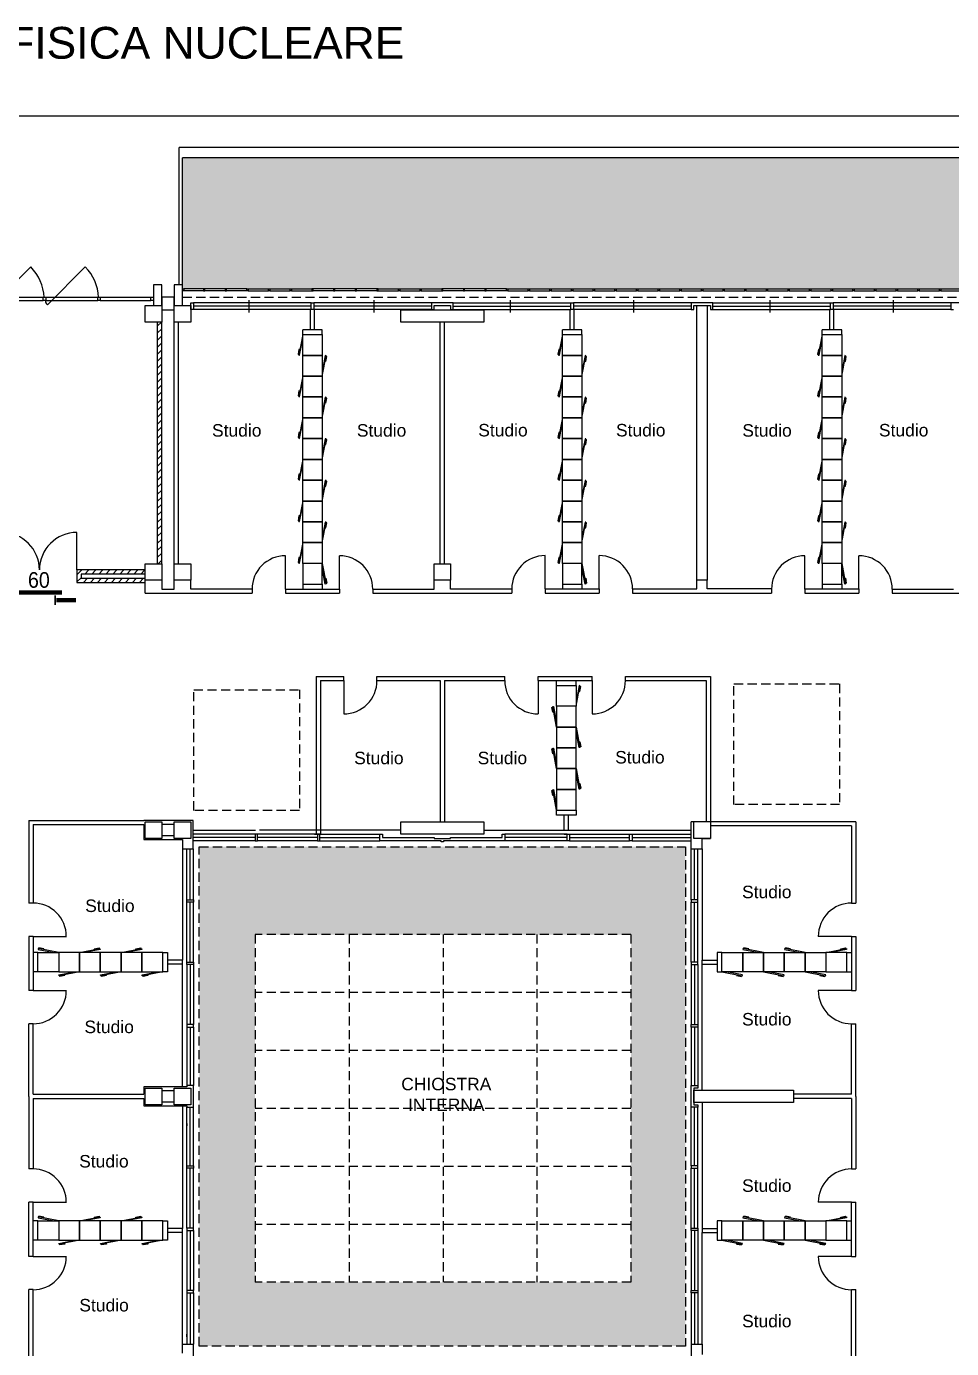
# Model space of a CAD drawing. Header units: millimetres. Extents: x 1461 to 2567, y 872 to 1347.
# Drawn here: x 1870.3 to 2048.1, y 1088.6 to 1342.8 of the extents above; entities that cross this region are included whole.
import ezdxf
from ezdxf.enums import TextEntityAlignment as Align

# ---------------------------------------------------------------- set-up
doc = ezdxf.new("R2010")
doc.units = ezdxf.units.MM
for name, pattern in [('CONTINUA', [0]), ('HIDDEN', [0.375, 0.25, -0.125]), ('TRATTO-PUNTO', [1, 0.5, -0.25, 0, -0.25])]:
    doc.linetypes.add(name, pattern=pattern)
for name, color, linetype in [('arredi', 143, 'Continuous'), ('DIVISIONE', 5, 'Continuous'), ('PROIEZIONI', 4, 'CONTINUA'), ('RETINI', 8, 'Continuous'), ('SEZIONI', 7, 'Continuous'), ('TESTO', 7, 'Continuous')]:
    doc.layers.add(name, color=color, linetype=linetype)
doc.styles.add('Arial', font='Arial.ttf')
doc.styles.get("Standard").update_dxf_attribs({"font": 'Arial.ttf'})

# ---------------------------------------------------------------- blocks, each defined once
blk = doc.blocks.new('MODULOPARETEATTREZZATA')
at = {"linetype": 'Continuous'}
for p, q in [((47, 0), (0, 0)), ((0, 0), (0, -50)), ((47, 0), (56.2, -49.1)), ((47, -50), (47, 0)), ((54.3, -49.5), (47, -10.8)), ((0, -50), (47, -50)), ((56.2, -49.1), (54.3, -49.5)), ((54.9, -35.7), (55.9, -35.5)), ((57.1, -47.5), (54.9, -35.7)), ((55.9, -35.5), (58.1, -47.3)), ((58.1, -47.3), (57.1, -47.5))]:
    blk.add_line(p, q, dxfattribs=at)

msp = doc.modelspace()

# ---------------------------------------------------------------- hatches: boundary and pattern name
at = {"layer": 'RETINI'}
h = msp.add_hatch(dxfattribs=at)
h.set_pattern_fill('AR-SAND', color=256, scale=0.1)
h.set_pattern_definition([(37.5, (-292100.4007, 422237.9906), (-0.16000313, 4.894132373), [0, -3.8608, 0, -4.318, 0, -4.1275]), (7.5, (-292100.4007, 422237.9906), (4.49523283, 7.168251006), [0, -2.0828, 0, -3.4798, 0, -1.3335]), (327.5, (-292103.525, 422237.9906), (7.909923702, 0.014371847), [0, -1.27, 0, -4.572, 0, -5.969]), (317.5, (-292103.525, 422237.9906), (7.635564525, 2.22929323), [0, -0.635, 0, -2.9972, 0, -3.429])])
h.paths.add_polyline_path([(2199.85, 1317.51), (1900.33, 1317.51), (1900.33, 1293.12), (1900.33, 1292.32), (1904.37, 1292.32), (1908.53, 1292.32), (1912.69, 1292.32), (1912.93, 1292.32), (1916.85, 1292.32), (1917.09, 1292.32), (1921.01, 1292.32), (1925.17, 1292.32), (1929.33, 1292.32), (1933.49, 1292.32), (1937.65, 1292.32), (1937.89, 1292.32), (1941.81, 1292.32), (1945.97, 1292.32), (1950.13, 1292.32), (1954.29, 1292.32), (1958.45, 1292.32), (1962.61, 1292.32), (1966.77, 1292.32), (1967.01, 1292.32), (1970.93, 1292.32), (1975.09, 1292.32), (1979.25, 1292.32), (1983.41, 1292.32), (1987.57, 1292.32), (1991.73, 1292.32), (1991.97, 1292.32), (1995.89, 1292.32), (2000.05, 1292.32), (2004.21, 1292.32), (2008.37, 1292.32), (2012.53, 1292.32), (2012.77, 1292.32), (2016.69, 1292.32), (2016.93, 1292.32), (2020.85, 1292.32), (2021.09, 1292.32), (2025.01, 1292.32), (2029.17, 1292.32), (2033.33, 1292.32), (2033.57, 1292.32), (2037.49, 1292.32), (2041.65, 1292.32), (2045.81, 1292.32), (2046.05, 1292.32), (2049.97, 1292.32), (2054.13, 1292.32), (2058.29, 1292.32), (2062.45, 1292.32), (2066.61, 1292.32), (2070.77, 1292.32), (2071.01, 1292.32), (2074.93, 1292.32), (2079.09, 1292.32), (2083.25, 1292.32), (2083.49, 1292.32), (2087.41, 1292.32), (2091.57, 1292.32), (2095.73, 1292.32), (2095.97, 1292.32), (2099.89, 1292.32), (2100.13, 1292.32), (2104.05, 1292.32), (2108.21, 1292.32), (2108.45, 1292.32), (2112.37, 1292.32), (2116.53, 1292.32), (2120.69, 1292.32), (2124.85, 1292.32), (2125.09, 1292.32), (2129.01, 1292.32), (2133.17, 1292.32), (2133.41, 1292.32), (2137.33, 1292.32), (2141.49, 1292.32), (2145.65, 1292.32), (2145.89, 1292.32), (2149.81, 1292.32), (2150.05, 1292.32), (2153.97, 1292.32), (2158.13, 1292.32), (2158.37, 1292.32), (2162.29, 1292.32), (2166.45, 1292.32), (2170.61, 1292.32), (2174.77, 1292.32), (2178.93, 1292.32), (2179.17, 1292.32), (2183.09, 1292.32), (2183.33, 1292.32), (2187.25, 1292.32), (2191.41, 1292.32), (2195.57, 1292.32), (2195.81, 1292.32), (2199.85, 1292.32)])
at = {"layer": 'RETINI', "true_color": 0x9e004f}
h = msp.add_hatch(dxfattribs=at)
h.set_pattern_fill('ANSI31', color=234, scale=0.3)
h.set_pattern_definition([(45, (-292100.4007, 422237.9906), (-0.673519209, 0.673519209), [])])
h.paths.add_polyline_path([(1843.21, 1288.32), (1800.49, 1288.32), (1794.49, 1288.32), (1794.49, 1237.51), (1795.29, 1237.51), (1828.15, 1237.51), (1828.15, 1238.71), (1843.21, 1238.71), (1843.21, 1239.51), (1828.15, 1239.51), (1796.49, 1239.51), (1796.49, 1286.32), (1843.21, 1286.32)])
h.paths.add_polyline_path([(1865.61, 1238.31), (1846.41, 1238.31), (1846.41, 1237.91), (1846.41, 1237.51), (1864.81, 1237.51), (1864.81, 1236.71), (1846.41, 1236.71), (1846.41, 1236.31), (1846.41, 1235.91), (1865.61, 1235.91)])
h.paths.add_polyline_path([(1893.13, 1238.31), (1880.01, 1238.31), (1880.01, 1235.91), (1893.13, 1235.91), (1893.13, 1236.31), (1893.13, 1236.71), (1880.81, 1236.71), (1880.81, 1237.51), (1893.13, 1237.51)])
h.paths.add_polyline_path([(1896.33, 1285.92), (1895.53, 1285.92), (1895.53, 1239.51), (1896.33, 1239.51)])
at = {"layer": 'RETINI'}
h = msp.add_hatch(dxfattribs=at)
h.set_pattern_fill('AR-SAND', color=256, scale=0.2)
h.set_pattern_definition([(37.5, (-292100.401, 422237.991), (-0.32000626, 9.78826475), [0, -7.7216, 0, -8.636, 0, -8.255]), (7.5, (-292100.401, 422237.99), (8.99046566, 14.336502), [0, -4.1656, 0, -6.9596, 0, -2.667]), (327.5, (-292106.649, 422237.991), (15.8198474, 0.0287437), [0, -2.54, 0, -9.144, 0, -11.938]), (317.5, (-292106.649, 422237.99), (15.27112905, 4.45858647), [0, -1.27, 0, -5.9944, 0, -6.858])])
h.paths.add_polyline_path([(1996.97, 1185.11), (1903.53, 1185.11), (1903.53, 1089.12), (1996.97, 1089.12)])
h.paths.add_polyline_path([(1986.5, 1168.22), (1986.5, 1101.37), (1914.26, 1101.37), (1914.26, 1168.22)], flags=16)
h.paths.add_polyline_path([(1968.44, 1157.08), (1968.44, 1101.37), (1932.32, 1101.37), (1932.32, 1157.08)], flags=0)
h.paths.add_polyline_path([(2196.65, 1185.11), (2103.21, 1185.11), (2103.21, 1089.12), (2196.65, 1089.12)])
h.paths.add_polyline_path([(2186.18, 1168.22), (2186.18, 1101.37), (2113.94, 1101.37), (2113.94, 1168.22)], flags=16)
h.paths.add_polyline_path([(2168.12, 1112.51), (2132, 1112.51), (2132, 1157.08), (2168.12, 1157.08)], flags=0)
h.paths.add_polyline_path([(2451.85, 1185.11), (2358.41, 1185.11), (2358.41, 1089.12), (2451.85, 1089.12)])
h.paths.add_polyline_path([(2405.26, 1168.22), (2405.26, 1101.37), (2369.14, 1101.37), (2369.14, 1168.22)], flags=16)
h.paths.add_polyline_path([(1941.66, 1132.93), (1960.19, 1132.93), (1960.19, 1141.87), (1941.66, 1141.87)], flags=8)
h.paths.add_polyline_path([(2142.21, 1132.93), (2160.73, 1132.93), (2160.73, 1141.87), (2142.21, 1141.87)], flags=8)
h.paths.add_polyline_path([(2400.25, 1132.93), (2418.78, 1132.93), (2418.78, 1141.87), (2400.25, 1141.87)], flags=24)

# ---------------------------------------------------------------- linework, layer by layer
at = {"layer": 'arredi'}
for p, q in [((1927.17, 1284.47), (1923.41, 1284.47)), ((1923.41, 1283.55), (1923.41, 1284.47)), ((1927.17, 1283.55), (1927.17, 1284.47)), ((1977.09, 1284.47), (1973.33, 1284.47)), ((1973.33, 1283.55), (1973.33, 1284.47)), ((1977.09, 1283.55), (1977.09, 1284.47)), ((2027.01, 1284.47), (2023.25, 1284.47)), ((2023.25, 1283.55), (2023.25, 1284.47)), ((2027.01, 1283.55), (2027.01, 1284.47)), ((1923.41, 1235.55), (1923.41, 1234.63)), ((1927.17, 1235.55), (1927.17, 1234.63)), ((1973.33, 1235.55), (1973.33, 1234.63)), ((1977.09, 1235.55), (1977.09, 1234.63)), ((2023.25, 1235.55), (2023.25, 1234.63)), ((2027.01, 1235.55), (2027.01, 1234.63)), ((1972.21, 1216.11), (1972.21, 1217.06)), ((1975.97, 1216.11), (1975.97, 1217.06)), ((1872.51, 1164.79), (1871.59, 1164.79)), ((2027.98, 1164.79), (2028.9, 1164.79)), ((1872.51, 1161.03), (1871.59, 1161.03)), ((2027.98, 1161.03), (2028.9, 1161.03)), ((1872.51, 1113.2), (1871.59, 1113.2)), ((2027.98, 1113.2), (2028.9, 1113.2)), ((1872.51, 1109.44), (1871.59, 1109.44)), ((2027.98, 1109.44), (2028.9, 1109.44))]:
    msp.add_line(p, q, dxfattribs=at)
at = {"layer": 'arredi', "ltscale": 0.5}
for p, q in [((1972.21, 1191.19), (1972.21, 1192.11)), ((1975.97, 1192.11), (1975.97, 1191.19)), ((1975.97, 1191.19), (1972.21, 1191.19)), ((1897.43, 1164.79), (1897.43, 1161.03)), ((2003.98, 1164.79), (2003.06, 1164.79)), ((2003.06, 1164.79), (2003.06, 1161.03)), ((1897.43, 1161.03), (1896.51, 1161.03)), ((2003.06, 1161.03), (2003.98, 1161.03)), ((1896.51, 1113.2), (1897.43, 1113.2)), ((1897.43, 1113.2), (1897.43, 1109.44)), ((2003.98, 1113.2), (2003.06, 1113.2)), ((2003.06, 1113.2), (2003.06, 1109.44)), ((1897.43, 1109.44), (1896.51, 1109.44)), ((2003.06, 1109.44), (2003.98, 1109.44))]:
    msp.add_line(p, q, dxfattribs=at)
at = {"layer": 'PROIEZIONI', "linetype": 'Continuous', "ltscale": 0.5}
for p, q in [((2552.32, 1325.51), (1540.49, 1325.51)), ((1863.86, 1289.25), (1871.15, 1296.54)), ((1874.33, 1289.25), (1881.62, 1296.54)), ((1863.55, 1290.71), (1873.54, 1290.71)), ((1863.55, 1290.07), (1873.54, 1290.07)), ((1874.02, 1290.71), (1884.02, 1290.71)), ((1874.02, 1290.07), (1884.02, 1290.07)), ((1884.5, 1290.71), (1894.25, 1290.71)), ((1884.5, 1290.07), (1894.25, 1290.07))]:
    msp.add_line(p, q, dxfattribs=at)
at = {"layer": 'PROIEZIONI', "color": 143, "ltscale": 0.5}
for p, q in [((1899.69, 1293.12), (1899.69, 1319.51)), ((2200.49, 1319.51), (1899.69, 1319.51)), ((2199.85, 1317.51), (1900.33, 1317.51)), ((1900.33, 1293.12), (1900.33, 1317.51))]:
    msp.add_line(p, q, dxfattribs=at)
at = {"layer": 'PROIEZIONI', "ltscale": 0.5}
for p, q in [((2199.85, 1317.51), (1900.33, 1317.51)), ((1904.37, 1292.32), (1900.57, 1292.32)), ((1904.37, 1291.96), (1900.57, 1291.96)), ((1908.53, 1292.32), (1904.61, 1292.32)), ((1908.53, 1291.96), (1904.61, 1291.96)), ((1912.69, 1292.32), (1908.77, 1292.32)), ((1912.69, 1291.96), (1908.77, 1291.96)), ((1912.93, 1292.32), (1916.85, 1292.32)), ((1912.93, 1291.96), (1916.85, 1291.96)), ((1917.09, 1292.32), (1921.01, 1292.32)), ((1917.09, 1291.96), (1921.01, 1291.96)), ((1921.25, 1292.32), (1925.17, 1292.32)), ((1921.25, 1291.96), (1925.17, 1291.96)), ((1929.33, 1292.32), (1925.41, 1292.32)), ((1929.33, 1291.96), (1925.41, 1291.96)), ((1933.49, 1292.32), (1929.57, 1292.32)), ((1933.49, 1291.96), (1929.57, 1291.96)), ((1937.65, 1292.32), (1933.73, 1292.32)), ((1937.65, 1291.96), (1933.73, 1291.96)), ((1937.89, 1292.32), (1941.81, 1292.32)), ((1937.89, 1291.96), (1941.81, 1291.96)), ((1942.05, 1292.32), (1945.97, 1292.32)), ((1942.05, 1291.96), (1945.97, 1291.96)), ((1946.21, 1292.32), (1950.13, 1292.32)), ((1946.21, 1291.96), (1950.13, 1291.96)), ((1954.29, 1292.32), (1950.37, 1292.32)), ((1954.29, 1291.96), (1950.37, 1291.96)), ((1958.45, 1292.32), (1954.53, 1292.32)), ((1958.45, 1291.96), (1954.53, 1291.96)), ((1962.61, 1292.32), (1958.69, 1292.32)), ((1962.61, 1291.96), (1958.69, 1291.96)), ((1962.85, 1292.32), (1966.77, 1292.32)), ((1962.85, 1291.96), (1966.77, 1291.96)), ((1967.01, 1292.32), (1970.93, 1292.32)), ((1967.01, 1291.96), (1970.93, 1291.96)), ((1971.17, 1292.32), (1975.09, 1292.32)), ((1971.17, 1291.96), (1975.09, 1291.96)), ((1975.33, 1292.32), (1979.25, 1292.32)), ((1975.33, 1291.96), (1979.25, 1291.96)), ((1979.49, 1292.32), (1983.41, 1292.32)), ((1979.49, 1291.96), (1983.41, 1291.96)), ((1983.65, 1292.32), (1987.57, 1292.32)), ((1983.65, 1291.96), (1987.57, 1291.96)), ((1987.81, 1292.32), (1991.73, 1292.32)), ((1987.81, 1291.96), (1991.73, 1291.96)), ((1991.97, 1292.32), (1995.89, 1292.32)), ((1991.97, 1291.96), (1995.89, 1291.96)), ((1996.13, 1292.32), (2000.05, 1292.32)), ((1996.13, 1291.96), (2000.05, 1291.96)), ((2000.29, 1292.32), (2004.21, 1292.32)), ((2000.29, 1291.96), (2004.21, 1291.96)), ((2004.45, 1292.32), (2008.37, 1292.32)), ((2004.45, 1291.96), (2008.37, 1291.96)), ((2008.61, 1292.32), (2012.53, 1292.32)), ((2008.61, 1291.96), (2012.53, 1291.96)), ((2012.77, 1292.32), (2016.69, 1292.32)), ((2012.77, 1291.96), (2016.69, 1291.96)), ((2016.93, 1292.32), (2020.85, 1292.32)), ((2016.93, 1291.96), (2020.85, 1291.96)), ((2021.09, 1292.32), (2025.01, 1292.32)), ((2021.09, 1291.96), (2025.01, 1291.96)), ((2025.25, 1292.32), (2029.17, 1292.32)), ((2025.25, 1291.96), (2029.17, 1291.96)), ((2029.41, 1292.32), (2033.33, 1292.32)), ((2029.41, 1291.96), (2033.33, 1291.96)), ((2033.57, 1292.32), (2037.49, 1292.32)), ((2033.57, 1291.96), (2037.49, 1291.96)), ((2037.73, 1292.32), (2041.65, 1292.32)), ((2037.73, 1291.96), (2041.65, 1291.96)), ((2041.89, 1292.32), (2045.81, 1292.32)), ((2041.89, 1291.96), (2045.81, 1291.96)), ((2046.05, 1292.32), (2049.97, 1292.32)), ((2046.05, 1291.96), (2049.97, 1291.96)), ((1925.05, 1289.62), (1902.41, 1289.62)), ((1925.05, 1288.98), (1902.41, 1288.98)), ((1913.13, 1287.78), (1913.13, 1290.18)), ((1948.17, 1289.62), (1925.53, 1289.62)), ((1948.17, 1288.98), (1925.53, 1288.98)), ((1937.15, 1287.78), (1937.15, 1290.18)), ((1952.33, 1289.62), (1974.97, 1289.62)), ((1952.33, 1288.98), (1974.97, 1288.98)), ((1963.35, 1287.78), (1963.35, 1290.18)), ((1998.09, 1289.62), (1975.45, 1289.62)), ((1998.09, 1288.98), (1975.45, 1288.98)), ((1987.07, 1287.78), (1987.07, 1290.18)), ((2002.25, 1289.62), (2024.89, 1289.62)), ((2002.25, 1288.98), (2024.89, 1288.98)), ((2013.27, 1287.78), (2013.27, 1290.18)), ((2048.01, 1289.62), (2025.37, 1289.62)), ((2048.01, 1288.98), (2025.37, 1288.98)), ((2036.99, 1287.78), (2036.99, 1290.18)), ((1925.05, 1288.34), (1902.41, 1288.34)), ((1948.17, 1288.34), (1925.53, 1288.34)), ((1952.33, 1288.34), (1974.97, 1288.34)), ((1998.09, 1288.34), (1975.45, 1288.34)), ((2002.25, 1288.34), (2024.89, 1288.34)), ((2048.01, 1288.34), (2025.37, 1288.34)), ((1902.33, 1188.31), (1914.33, 1188.31)), ((1914.25, 1187.51), (1902.33, 1187.51)), ((1914.25, 1186.87), (1902.33, 1186.87)), ((1926.25, 1187.51), (1914.73, 1187.51)), ((1926.25, 1186.87), (1914.73, 1186.87)), ((1942.25, 1188.31), (1915.13, 1188.31)), ((1926.73, 1187.51), (1938.25, 1187.51)), ((1926.73, 1186.87), (1938.25, 1186.87)), ((1958.25, 1188.31), (1998.09, 1188.31)), ((1974.24, 1187.51), (1962.25, 1187.51)), ((1974.24, 1186.87), (1962.25, 1186.87)), ((1974.72, 1187.51), (1986.24, 1187.51)), ((1974.72, 1186.87), (1986.24, 1186.87)), ((1986.72, 1187.51), (1998.09, 1187.51)), ((1986.72, 1186.87), (1998.09, 1186.87)), ((1900.33, 1184.71), (1900.33, 1163.31)), ((1901.13, 1174.91), (1901.13, 1184.71)), ((1901.77, 1174.91), (1901.77, 1184.71)), ((1914.25, 1186.23), (1902.33, 1186.23)), ((1902.41, 1174.91), (1902.41, 1184.71)), ((1926.25, 1186.23), (1914.73, 1186.23)), ((1926.73, 1186.23), (1938.25, 1186.23)), ((1974.24, 1186.23), (1962.25, 1186.23)), ((1974.72, 1186.23), (1986.24, 1186.23)), ((1986.72, 1186.23), (1998.09, 1186.23)), ((1998.09, 1174.91), (1998.09, 1184.71)), ((1998.73, 1174.91), (1998.73, 1184.71)), ((1999.37, 1174.91), (1999.37, 1184.71)), ((2000.17, 1184.71), (2000.2, 1163.31)), ((1901.13, 1162.91), (1901.13, 1174.43)), ((1901.77, 1162.91), (1901.77, 1174.43)), ((1902.41, 1162.91), (1902.41, 1174.43)), ((1998.09, 1162.91), (1998.09, 1174.43)), ((1998.73, 1162.91), (1998.73, 1174.43)), ((1999.37, 1162.91), (1999.37, 1174.43)), ((1896.51, 1164.79), (1897.43, 1164.79)), ((1900.33, 1138.95), (1900.33, 1163.31)), ((1901.13, 1162.43), (1901.13, 1150.91)), ((1901.77, 1162.43), (1901.77, 1150.91)), ((1902.41, 1162.43), (1902.41, 1150.91)), ((1998.09, 1162.43), (1998.09, 1150.91)), ((1998.73, 1162.43), (1998.73, 1150.91)), ((1999.37, 1162.43), (1999.37, 1150.91)), ((2000.17, 1138.31), (2000.2, 1163.31)), ((1901.13, 1150.43), (1901.13, 1139.19)), ((1901.77, 1150.43), (1901.77, 1139.19)), ((1902.41, 1150.43), (1902.41, 1139.19)), ((1998.09, 1150.43), (1998.09, 1139.19)), ((1998.73, 1150.43), (1998.73, 1139.19)), ((1999.37, 1150.43), (1999.37, 1139.19)), ((1900.33, 1135.27), (1900.3, 1111.72)), ((1901.13, 1123.79), (1901.13, 1135.03)), ((1901.77, 1123.79), (1901.77, 1135.03)), ((1902.41, 1123.79), (1902.41, 1135.03)), ((1998.09, 1123.79), (1998.09, 1135.03)), ((1998.73, 1123.79), (1998.73, 1135.03)), ((1999.37, 1123.79), (1999.37, 1135.03)), ((2000.17, 1135.91), (2000.2, 1110.92)), ((1901.13, 1111.8), (1901.13, 1123.31)), ((1901.77, 1111.8), (1901.77, 1123.31)), ((1902.41, 1111.8), (1902.41, 1123.31)), ((1998.09, 1111.8), (1998.09, 1123.31)), ((1998.73, 1111.8), (1998.73, 1123.31)), ((1999.37, 1111.8), (1999.37, 1123.31)), ((1900.33, 1089.51), (1900.3, 1111.72)), ((1901.13, 1111.32), (1901.13, 1099.8)), ((1901.77, 1111.32), (1901.77, 1099.8)), ((1902.41, 1111.32), (1902.41, 1099.8)), ((1998.09, 1111.32), (1998.09, 1099.8)), ((1998.73, 1111.32), (1998.73, 1099.8)), ((1999.37, 1111.32), (1999.37, 1099.8)), ((2000.17, 1089.51), (2000.2, 1110.92)), ((1901.13, 1099.32), (1901.13, 1089.51)), ((1901.77, 1099.32), (1901.77, 1089.51)), ((1902.41, 1099.32), (1902.41, 1089.51)), ((1998.09, 1099.32), (1998.09, 1089.51)), ((1998.73, 1099.32), (1998.73, 1089.51)), ((1999.37, 1099.32), (1999.37, 1089.51))]:
    msp.add_line(p, q, dxfattribs=at)
at = {"layer": 'PROIEZIONI', "color": 143, "linetype": 'HIDDEN', "ltscale": 7}
for p, q in [((1900.33, 1290.72), (2199.85, 1290.72)), ((1903.53, 1185.11), (1996.97, 1185.11)), ((1903.53, 1089.12), (1903.53, 1185.11)), ((1996.97, 1185.11), (1996.97, 1089.12)), ((1986.5, 1168.22), (1914.26, 1168.22)), ((1914.26, 1168.22), (1914.26, 1101.37)), ((1932.32, 1168.22), (1932.32, 1101.37)), ((1950.38, 1168.22), (1950.38, 1101.37)), ((1968.44, 1168.22), (1968.44, 1101.37)), ((1986.5, 1168.22), (1986.5, 1101.37)), ((1986.5, 1157.08), (1914.26, 1157.08)), ((1986.5, 1145.93), (1914.26, 1145.93)), ((1986.5, 1134.79), (1914.26, 1134.79)), ((1986.5, 1123.65), (1914.26, 1123.65)), ((1986.5, 1112.51), (1914.26, 1112.51)), ((1986.5, 1101.37), (1914.26, 1101.37)), ((1986.5, 1101.37), (1914.26, 1101.37)), ((1996.97, 1089.12), (1903.53, 1089.12))]:
    msp.add_line(p, q, dxfattribs=at)
at = {"layer": 'PROIEZIONI'}
for p, q in [((1880.01, 1238.31), (1880.01, 1245.51)), ((1920.09, 1234.63), (1920.09, 1241.03)), ((1930.49, 1234.63), (1930.49, 1241.03)), ((1970.01, 1234.66), (1970.01, 1241.06)), ((1980.41, 1234.66), (1980.41, 1241.06)), ((2019.93, 1234.63), (2019.93, 1241.03)), ((2030.33, 1234.63), (2030.33, 1241.03)), ((1931.29, 1217.03), (1931.29, 1210.63)), ((1968.65, 1217.03), (1968.65, 1210.63)), ((1979.05, 1217.03), (1979.05, 1210.63)), ((1871.59, 1167.87), (1877.99, 1167.87)), ((2028.9, 1167.87), (2022.5, 1167.87)), ((1871.59, 1157.47), (1877.99, 1157.47)), ((2028.9, 1157.47), (2022.5, 1157.47)), ((1871.59, 1116.76), (1877.99, 1116.76)), ((2028.9, 1116.76), (2022.5, 1116.76)), ((1871.59, 1106.36), (1877.99, 1106.36)), ((2028.9, 1106.36), (2022.5, 1106.36))]:
    msp.add_line(p, q, dxfattribs=at)
at = {"layer": 'PROIEZIONI', "color": 143, "linetype": 'HIDDEN', "ltscale": 7}
for points in [[(1902.47, 1215.28), (1922.78, 1215.28), (1922.78, 1192.09), (1902.47, 1192.09)], [(2006.31, 1216.4), (2026.62, 1216.4), (2026.62, 1193.2), (2006.31, 1193.2)]]:
    msp.add_lwpolyline(points, close=True, dxfattribs=at)
at = {"layer": 'PROIEZIONI', "linetype": 'Continuous', "ltscale": 0.5}
for centre, radius, start, end in [((1864.99, 1290.38), 8.71, 2.1779, 45), ((1875.46, 1290.38), 8.71, 2.1779, 45), ((1875.46, 1290.38), 1.6, 191.1337, 225)]:
    msp.add_arc(centre, radius, start, end, dxfattribs=at)
at = {"layer": 'PROIEZIONI'}
for centre, radius, start, end in [((1865.61, 1238.31), 7.2, 0, 90), ((1880.01, 1238.31), 7.2, 90, 180), ((1920.07, 1234.63), 6.39, 89.8816, 180), ((1930.5, 1234.63), 6.39, 0, 90.1184), ((1969.99, 1234.66), 6.39, 89.8816, 180), ((1980.42, 1234.66), 6.39, 0, 90.1184), ((2019.91, 1234.63), 6.39, 89.8816, 180), ((2030.34, 1234.63), 6.39, 0, 90.1184), ((1931.3, 1217.03), 6.39, 269.8816, 0), ((1968.63, 1217.03), 6.39, 180, 270.1184), ((1979.06, 1217.03), 6.39, 269.8816, 0), ((1871.59, 1167.88), 6.39, 359.8816, 90), ((2028.9, 1167.88), 6.39, 90, 180.1184), ((1871.59, 1157.45), 6.39, 270, 0.1184), ((2028.9, 1157.45), 6.39, 179.8816, 270), ((1871.59, 1116.77), 6.39, 359.8816, 90), ((2028.9, 1116.77), 6.39, 90, 180.1184), ((1871.59, 1106.34), 6.39, 270, 0.1184), ((2028.9, 1106.34), 6.39, 179.8816, 270)]:
    msp.add_arc(centre, radius, start, end, dxfattribs=at)
at = {"layer": 'RETINI', "color": 234, "true_color": 0x9e004f}
for points, const_width in [([(1868.1, 1233.97), (1877.14, 1233.97)], 0.862), ([(1876.03, 1232.51), (1879.84, 1232.51)], 0.862), ([(1875.84, 1231.58), (1875.84, 1233.45)], 0.369)]:
    msp.add_lwpolyline(points, dxfattribs=dict(at, const_width=const_width))
at = {"layer": 'SEZIONI', "ltscale": 0.5}
for p, q in [((1894.73, 1293.12), (1894.73, 1289.12)), ((1896.33, 1293.12), (1894.73, 1293.12)), ((1896.33, 1289.12), (1896.33, 1293.12)), ((1898.73, 1293.11), (1898.73, 1289.12)), ((1900.33, 1293.11), (1898.73, 1293.11)), ((1900.33, 1289.12), (1900.33, 1293.11)), ((1900.33, 1291.96), (1900.33, 1292.32)), ((1900.33, 1292.32), (1900.57, 1292.32)), ((1900.57, 1291.96), (1900.33, 1291.96)), ((1900.57, 1292.32), (1900.57, 1291.96)), ((1904.37, 1292.32), (1904.37, 1291.96)), ((1904.61, 1292.32), (1904.37, 1292.32)), ((1904.37, 1291.96), (1904.61, 1291.96)), ((1904.61, 1291.96), (1904.61, 1292.32)), ((1908.77, 1292.32), (1908.53, 1292.32)), ((1908.53, 1292.32), (1908.53, 1291.96)), ((1908.53, 1291.96), (1908.77, 1291.96)), ((1908.77, 1291.96), (1908.77, 1292.32)), ((1912.69, 1291.96), (1912.69, 1292.32)), ((1912.69, 1292.32), (1912.93, 1292.32)), ((1912.93, 1291.96), (1912.69, 1291.96)), ((1912.93, 1292.32), (1912.93, 1291.96)), ((1916.85, 1291.96), (1916.85, 1292.32)), ((1916.85, 1292.32), (1917.09, 1292.32)), ((1917.09, 1291.96), (1916.85, 1291.96)), ((1917.09, 1292.32), (1917.09, 1291.96)), ((1921.01, 1291.96), (1921.01, 1292.32)), ((1921.01, 1292.32), (1921.25, 1292.32)), ((1921.25, 1291.96), (1921.01, 1291.96)), ((1921.25, 1292.32), (1921.25, 1291.96)), ((1925.17, 1292.32), (1925.17, 1291.96)), ((1925.41, 1292.32), (1925.17, 1292.32)), ((1925.17, 1291.96), (1925.41, 1291.96)), ((1925.41, 1291.96), (1925.41, 1292.32)), ((1929.33, 1292.32), (1929.33, 1291.96)), ((1929.57, 1292.32), (1929.33, 1292.32)), ((1929.33, 1291.96), (1929.57, 1291.96)), ((1929.57, 1291.96), (1929.57, 1292.32)), ((1933.73, 1292.32), (1933.49, 1292.32)), ((1933.49, 1292.32), (1933.49, 1291.96)), ((1933.49, 1291.96), (1933.73, 1291.96)), ((1933.73, 1291.96), (1933.73, 1292.32)), ((1937.65, 1292.32), (1937.65, 1291.96)), ((1937.89, 1292.32), (1937.65, 1292.32)), ((1937.65, 1291.96), (1937.89, 1291.96)), ((1937.89, 1291.96), (1937.89, 1292.32)), ((1941.81, 1291.96), (1941.81, 1292.32)), ((1941.81, 1292.32), (1942.05, 1292.32)), ((1942.05, 1291.96), (1941.81, 1291.96)), ((1942.05, 1292.32), (1942.05, 1291.96)), ((1945.97, 1291.96), (1945.97, 1292.32)), ((1945.97, 1292.32), (1946.21, 1292.32)), ((1946.21, 1291.96), (1945.97, 1291.96)), ((1946.21, 1292.32), (1946.21, 1291.96)), ((1950.13, 1292.32), (1950.13, 1291.96)), ((1950.37, 1292.32), (1950.13, 1292.32)), ((1950.13, 1291.96), (1950.37, 1291.96)), ((1950.37, 1291.96), (1950.37, 1292.32)), ((1954.29, 1292.32), (1954.29, 1291.96)), ((1954.53, 1292.32), (1954.29, 1292.32)), ((1954.29, 1291.96), (1954.53, 1291.96)), ((1954.53, 1291.96), (1954.53, 1292.32)), ((1958.69, 1292.32), (1958.45, 1292.32)), ((1958.45, 1292.32), (1958.45, 1291.96)), ((1958.45, 1291.96), (1958.69, 1291.96)), ((1958.69, 1291.96), (1958.69, 1292.32)), ((1962.61, 1291.96), (1962.61, 1292.32)), ((1962.61, 1292.32), (1962.85, 1292.32)), ((1962.85, 1291.96), (1962.61, 1291.96)), ((1962.85, 1292.32), (1962.85, 1291.96)), ((1966.77, 1291.96), (1966.77, 1292.32)), ((1966.77, 1292.32), (1967.01, 1292.32)), ((1967.01, 1291.96), (1966.77, 1291.96)), ((1967.01, 1292.32), (1967.01, 1291.96)), ((1970.93, 1291.96), (1970.93, 1292.32)), ((1970.93, 1292.32), (1971.17, 1292.32)), ((1971.17, 1291.96), (1970.93, 1291.96)), ((1971.17, 1292.32), (1971.17, 1291.96)), ((1975.09, 1291.96), (1975.09, 1292.32)), ((1975.09, 1292.32), (1975.33, 1292.32)), ((1975.33, 1291.96), (1975.09, 1291.96)), ((1975.33, 1292.32), (1975.33, 1291.96)), ((1979.25, 1291.96), (1979.25, 1292.32)), ((1979.25, 1292.32), (1979.49, 1292.32)), ((1979.49, 1291.96), (1979.25, 1291.96)), ((1979.49, 1292.32), (1979.49, 1291.96)), ((1983.41, 1292.32), (1983.65, 1292.32)), ((1983.41, 1291.96), (1983.41, 1292.32)), ((1983.65, 1291.96), (1983.41, 1291.96)), ((1983.65, 1292.32), (1983.65, 1291.96)), ((1987.57, 1291.96), (1987.57, 1292.32)), ((1987.57, 1292.32), (1987.81, 1292.32)), ((1987.81, 1291.96), (1987.57, 1291.96)), ((1987.81, 1292.32), (1987.81, 1291.96)), ((1991.73, 1291.96), (1991.73, 1292.32)), ((1991.73, 1292.32), (1991.97, 1292.32)), ((1991.97, 1291.96), (1991.73, 1291.96)), ((1991.97, 1292.32), (1991.97, 1291.96)), ((1995.89, 1291.96), (1995.89, 1292.32)), ((1995.89, 1292.32), (1996.13, 1292.32)), ((1996.13, 1291.96), (1995.89, 1291.96)), ((1996.13, 1292.32), (1996.13, 1291.96)), ((2000.05, 1291.96), (2000.05, 1292.32)), ((2000.05, 1292.32), (2000.29, 1292.32)), ((2000.29, 1291.96), (2000.05, 1291.96)), ((2000.29, 1292.32), (2000.29, 1291.96)), ((2004.21, 1291.96), (2004.21, 1292.32)), ((2004.21, 1292.32), (2004.45, 1292.32)), ((2004.45, 1291.96), (2004.21, 1291.96)), ((2004.45, 1292.32), (2004.45, 1291.96)), ((2008.37, 1292.32), (2008.61, 1292.32)), ((2008.37, 1291.96), (2008.37, 1292.32)), ((2008.61, 1291.96), (2008.37, 1291.96)), ((2008.61, 1292.32), (2008.61, 1291.96)), ((2012.53, 1291.96), (2012.53, 1292.32)), ((2012.53, 1292.32), (2012.77, 1292.32)), ((2012.77, 1291.96), (2012.53, 1291.96)), ((2012.77, 1292.32), (2012.77, 1291.96)), ((2016.69, 1291.96), (2016.69, 1292.32)), ((2016.69, 1292.32), (2016.93, 1292.32)), ((2016.93, 1291.96), (2016.69, 1291.96)), ((2016.93, 1292.32), (2016.93, 1291.96)), ((2020.85, 1291.96), (2020.85, 1292.32)), ((2020.85, 1292.32), (2021.09, 1292.32)), ((2021.09, 1291.96), (2020.85, 1291.96)), ((2021.09, 1292.32), (2021.09, 1291.96)), ((2025.01, 1291.96), (2025.01, 1292.32)), ((2025.01, 1292.32), (2025.25, 1292.32)), ((2025.25, 1291.96), (2025.01, 1291.96)), ((2025.25, 1292.32), (2025.25, 1291.96)), ((2029.17, 1291.96), (2029.17, 1292.32)), ((2029.17, 1292.32), (2029.41, 1292.32)), ((2029.41, 1291.96), (2029.17, 1291.96)), ((2029.41, 1292.32), (2029.41, 1291.96)), ((2033.33, 1291.96), (2033.33, 1292.32)), ((2033.33, 1292.32), (2033.57, 1292.32)), ((2033.57, 1291.96), (2033.33, 1291.96)), ((2033.57, 1292.32), (2033.57, 1291.96)), ((2037.49, 1291.96), (2037.49, 1292.32)), ((2037.49, 1292.32), (2037.73, 1292.32)), ((2037.73, 1291.96), (2037.49, 1291.96)), ((2037.73, 1292.32), (2037.73, 1291.96)), ((2041.65, 1291.96), (2041.65, 1292.32)), ((2041.65, 1292.32), (2041.89, 1292.32)), ((2041.89, 1291.96), (2041.65, 1291.96)), ((2041.89, 1292.32), (2041.89, 1291.96)), ((2045.81, 1291.96), (2045.81, 1292.32)), ((2045.81, 1292.32), (2046.05, 1292.32)), ((2046.05, 1291.96), (2045.81, 1291.96)), ((2046.05, 1292.32), (2046.05, 1291.96)), ((1873.54, 1290.71), (1874.02, 1290.71)), ((1873.54, 1290.07), (1873.54, 1290.71)), ((1874.02, 1290.07), (1873.54, 1290.07)), ((1874.02, 1290.71), (1874.02, 1290.07)), ((1884.02, 1290.71), (1884.5, 1290.71)), ((1884.02, 1290.07), (1884.02, 1290.71)), ((1884.5, 1290.07), (1884.02, 1290.07)), ((1884.5, 1290.71), (1884.5, 1290.07)), ((1893.13, 1289.12), (1896.33, 1289.12)), ((1893.13, 1285.92), (1893.13, 1289.12)), ((1894.25, 1290.71), (1894.73, 1290.71)), ((1894.25, 1290.07), (1894.25, 1290.71)), ((1894.73, 1290.07), (1894.25, 1290.07)), ((1894.73, 1289.12), (1896.33, 1289.12)), ((1898.73, 1290.72), (1896.33, 1290.72)), ((1896.33, 1290.72), (1896.33, 1288.32)), ((1896.33, 1289.12), (1896.33, 1285.92)), ((1898.73, 1288.32), (1898.73, 1290.72)), ((1898.73, 1285.92), (1898.73, 1289.12)), ((1898.73, 1289.12), (1900.33, 1289.12)), ((1898.73, 1289.12), (1901.93, 1289.12)), ((1901.93, 1289.62), (1902.41, 1289.62)), ((1901.93, 1288.34), (1901.93, 1289.62)), ((1901.93, 1289.12), (1901.93, 1285.92)), ((1902.41, 1289.62), (1902.41, 1288.34)), ((1925.05, 1289.62), (1925.53, 1289.62)), ((1925.05, 1288.34), (1925.05, 1289.62)), ((1925.05, 1288.34), (1925.05, 1289.62)), ((1925.53, 1289.62), (1925.53, 1288.34)), ((1948.17, 1289.62), (1948.17, 1288.34)), ((1952.33, 1289.62), (1948.17, 1289.62)), ((1948.65, 1288.34), (1948.65, 1289.14)), ((1948.65, 1289.14), (1951.85, 1289.14)), ((1951.85, 1289.14), (1951.85, 1288.34)), ((1952.33, 1288.34), (1952.33, 1289.62)), ((1974.97, 1289.62), (1975.45, 1289.62)), ((1974.97, 1288.34), (1974.97, 1289.62)), ((1975.45, 1289.62), (1975.45, 1288.34)), ((1998.09, 1289.62), (1998.09, 1288.34)), ((2002.25, 1289.62), (1998.09, 1289.62)), ((1998.57, 1289.14), (2001.77, 1289.14)), ((1998.57, 1288.34), (1998.57, 1289.14)), ((1999.17, 1236.31), (1999.17, 1289.14)), ((1999.17, 1289.14), (2001.17, 1289.14)), ((2001.17, 1289.14), (2001.17, 1236.31)), ((2001.77, 1289.14), (2001.77, 1288.34)), ((2002.25, 1288.34), (2002.25, 1289.62)), ((2024.89, 1289.62), (2025.37, 1289.62)), ((2024.89, 1288.34), (2024.89, 1289.62)), ((2025.37, 1289.62), (2025.37, 1288.34)), ((2048.01, 1289.62), (2048.01, 1288.34)), ((2052.17, 1289.62), (2048.01, 1289.62)), ((1896.33, 1288.32), (1898.73, 1288.32)), ((1902.41, 1288.34), (1901.93, 1288.34)), ((1924.89, 1284.47), (1924.89, 1288.32)), ((1925.53, 1288.34), (1925.05, 1288.34)), ((1925.69, 1284.47), (1925.69, 1288.32)), ((1942.25, 1285.92), (1942.25, 1288.32)), ((1942.25, 1288.32), (1958.25, 1288.32)), ((1948.17, 1288.34), (1948.65, 1288.34)), ((1951.85, 1288.34), (1952.33, 1288.34)), ((1958.25, 1288.32), (1958.25, 1285.92)), ((1974.81, 1284.47), (1974.81, 1288.34)), ((1975.45, 1288.34), (1974.97, 1288.34)), ((1975.61, 1284.47), (1975.61, 1288.34)), ((1998.09, 1288.34), (1998.57, 1288.34)), ((2001.77, 1288.34), (2002.25, 1288.34)), ((2024.73, 1284.47), (2024.73, 1288.34)), ((2025.37, 1288.34), (2024.89, 1288.34)), ((2025.53, 1284.47), (2025.53, 1288.34)), ((2048.01, 1288.34), (2048.49, 1288.34)), ((1896.33, 1285.92), (1893.13, 1285.92)), ((1895.53, 1239.51), (1895.53, 1285.92)), ((1896.33, 1239.51), (1896.33, 1285.92)), ((1898.73, 1239.51), (1898.73, 1285.92)), ((1901.93, 1285.92), (1898.73, 1285.92)), ((1899.53, 1239.51), (1899.53, 1285.92)), ((1899.53, 1239.51), (1899.53, 1285.92)), ((1958.25, 1285.92), (1942.25, 1285.92)), ((1949.85, 1239.51), (1949.85, 1285.92)), ((1950.65, 1239.51), (1950.65, 1285.92)), ((1893.13, 1238.31), (1880.01, 1238.31)), ((1880.01, 1238.31), (1880.01, 1235.91)), ((1893.13, 1236.31), (1893.13, 1239.51)), ((1893.13, 1239.51), (1896.33, 1239.51)), ((1896.33, 1239.51), (1896.33, 1236.31)), ((1898.73, 1236.31), (1898.73, 1239.51)), ((1898.73, 1239.51), (1901.93, 1239.51)), ((1901.93, 1239.51), (1901.93, 1236.31)), ((1948.65, 1236.31), (1948.65, 1239.51)), ((1948.65, 1239.51), (1951.85, 1239.51)), ((1951.85, 1239.51), (1951.85, 1236.31)), ((1880.01, 1235.91), (1893.13, 1235.91)), ((1893.13, 1237.51), (1880.81, 1237.51)), ((1880.81, 1237.51), (1880.81, 1236.71)), ((1880.81, 1236.71), (1893.13, 1236.71)), ((1896.33, 1236.31), (1893.13, 1236.31)), ((1893.13, 1233.83), (1893.13, 1236.31)), ((1893.13, 1234.63), (1893.13, 1236.31)), ((1896.33, 1236.31), (1896.33, 1234.63)), ((1896.33, 1236.31), (1896.33, 1234.63)), ((1898.73, 1234.63), (1898.73, 1236.31)), ((1898.73, 1234.63), (1898.73, 1236.31)), ((1901.93, 1236.31), (1898.73, 1236.31)), ((1901.93, 1234.63), (1901.93, 1236.31)), ((1948.65, 1234.63), (1948.65, 1236.31)), ((1951.85, 1236.31), (1948.65, 1236.31)), ((1951.85, 1234.63), (1951.85, 1236.31)), ((1999.17, 1234.66), (1999.17, 1236.34)), ((2001.17, 1236.31), (1999.17, 1236.31)), ((2001.17, 1234.66), (2001.17, 1236.34)), ((1893.13, 1233.83), (1913.69, 1233.83)), ((1896.33, 1234.63), (1898.73, 1234.63)), ((1896.33, 1234.63), (1898.73, 1234.63)), ((1913.69, 1234.63), (1901.93, 1234.63)), ((1913.69, 1234.63), (1913.69, 1233.83)), ((1920.09, 1234.63), (1930.49, 1234.63)), ((1920.09, 1234.63), (1920.09, 1233.83)), ((1920.09, 1233.83), (1930.49, 1233.83)), ((1930.49, 1234.63), (1930.49, 1233.83)), ((1936.89, 1234.63), (1948.65, 1234.63)), ((1936.89, 1234.63), (1936.89, 1233.83)), ((1936.89, 1233.83), (1963.61, 1233.83)), ((1963.61, 1234.63), (1951.85, 1234.63)), ((1963.61, 1234.66), (1963.61, 1233.86)), ((1970.01, 1234.66), (1980.41, 1234.66)), ((1970.01, 1234.66), (1970.01, 1233.86)), ((1970.01, 1233.86), (1980.41, 1233.86)), ((1980.41, 1234.66), (1980.41, 1233.86)), ((1986.81, 1234.66), (1999.17, 1234.66)), ((1986.81, 1234.66), (1986.81, 1233.86)), ((1986.81, 1233.86), (2013.53, 1233.86)), ((2013.53, 1234.66), (2001.17, 1234.66)), ((2013.53, 1234.66), (2013.53, 1233.86)), ((2019.93, 1234.66), (2030.33, 1234.66)), ((2019.93, 1234.66), (2019.93, 1233.86)), ((2019.93, 1233.86), (2030.33, 1233.86)), ((2030.33, 1234.66), (2030.33, 1233.86)), ((2036.73, 1234.63), (2048.49, 1234.63)), ((2036.73, 1234.63), (2036.73, 1233.83)), ((2036.73, 1233.83), (2063.45, 1233.83)), ((1926.01, 1217.83), (1926.01, 1187.51)), ((1926.01, 1217.83), (1931.29, 1217.83)), ((1931.29, 1217.03), (1931.29, 1217.83)), ((1937.69, 1217.83), (1950.25, 1217.83)), ((1937.69, 1217.03), (1937.69, 1217.83)), ((1950.25, 1217.83), (1962.25, 1217.83)), ((1962.25, 1217.03), (1962.25, 1217.83)), ((1968.65, 1217.83), (1979.05, 1217.83)), ((1968.65, 1217.03), (1968.65, 1217.83)), ((1979.05, 1217.03), (1979.05, 1217.83)), ((1985.45, 1217.83), (2001.77, 1217.83)), ((1985.45, 1217.03), (1985.45, 1217.83)), ((2001.77, 1217.83), (2001.77, 1189.91)), ((1926.81, 1217.03), (1926.81, 1187.51)), ((1926.81, 1217.03), (1931.29, 1217.03)), ((1937.69, 1217.03), (1949.85, 1217.03)), ((1949.85, 1217.03), (1949.85, 1189.91)), ((1950.65, 1217.03), (1950.65, 1189.91)), ((1950.65, 1217.03), (1962.25, 1217.03)), ((1968.65, 1217.03), (1979.05, 1217.03)), ((1985.45, 1217.03), (2000.97, 1217.03)), ((2000.97, 1217.03), (2000.97, 1189.91)), ((1870.79, 1190.15), (1892.89, 1190.15)), ((1870.79, 1190.15), (1870.79, 1174.27)), ((1902.33, 1190.15), (1892.89, 1190.15)), ((1893.13, 1189.91), (1896.33, 1189.91)), ((1893.13, 1186.71), (1893.13, 1189.91)), ((1896.33, 1189.91), (1896.33, 1186.71)), ((1898.73, 1186.71), (1898.73, 1189.91)), ((1898.73, 1189.91), (1901.93, 1189.91)), ((1901.93, 1189.91), (1901.93, 1186.71)), ((1902.33, 1184.71), (1902.33, 1190.15)), ((1942.25, 1187.51), (1942.25, 1189.91)), ((1942.25, 1189.91), (1958.25, 1189.91)), ((1958.25, 1189.91), (1958.25, 1187.51)), ((1973.69, 1188.3), (1973.69, 1191.19)), ((1974.49, 1188.3), (1974.49, 1191.19)), ((2029.7, 1189.91), (1998.09, 1189.91)), ((1998.09, 1184.71), (1998.09, 1189.91)), ((1998.57, 1186.71), (1998.57, 1189.91)), ((2001.77, 1189.91), (2001.77, 1186.71)), ((2029.7, 1189.91), (2029.7, 1174.27)), ((1871.59, 1189.35), (1892.89, 1189.35)), ((1871.59, 1189.35), (1871.59, 1174.27)), ((1892.89, 1189.35), (1892.89, 1186.47)), ((1898.73, 1189.35), (1896.33, 1189.35)), ((1896.33, 1187.27), (1898.73, 1187.27)), ((1914.73, 1187.51), (1914.25, 1187.51)), ((1914.25, 1187.51), (1914.25, 1186.23)), ((1914.73, 1186.23), (1914.73, 1187.51)), ((1925.69, 1187.51), (1926.49, 1187.51)), ((1926.73, 1187.51), (1926.25, 1187.51)), ((1926.25, 1187.51), (1926.25, 1186.23)), ((1926.73, 1186.23), (1926.73, 1187.51)), ((1938.25, 1187.51), (1938.73, 1187.51)), ((1938.25, 1186.23), (1938.25, 1187.51)), ((1938.73, 1187.51), (1938.73, 1186.87)), ((1938.73, 1186.87), (1948.65, 1186.87)), ((1958.25, 1187.51), (1942.25, 1187.51)), ((1948.65, 1186.87), (1948.65, 1186.71)), ((1951.85, 1186.87), (1961.77, 1186.87)), ((1951.85, 1186.71), (1951.85, 1186.87)), ((1961.77, 1187.51), (1962.25, 1187.51)), ((1961.77, 1186.87), (1961.77, 1187.51)), ((1962.25, 1187.51), (1962.25, 1186.23)), ((1973.69, 1187.51), (1974.49, 1187.51)), ((1974.24, 1187.51), (1974.72, 1187.51)), ((1974.24, 1186.23), (1974.24, 1187.51)), ((1974.72, 1187.51), (1974.72, 1186.23)), ((1986.24, 1187.51), (1986.72, 1187.51)), ((1986.24, 1186.23), (1986.24, 1187.51)), ((1986.72, 1187.51), (1986.72, 1186.23)), ((2028.9, 1189.11), (2001.77, 1189.11)), ((2028.9, 1189.11), (2028.9, 1174.27)), ((1892.89, 1186.47), (1900.33, 1186.47)), ((1896.33, 1186.71), (1893.13, 1186.71)), ((1901.93, 1186.71), (1898.73, 1186.71)), ((1900.33, 1186.47), (1900.33, 1184.71)), ((1900.33, 1184.71), (1902.33, 1184.71)), ((1914.25, 1186.23), (1914.73, 1186.23)), ((1926.25, 1186.23), (1926.73, 1186.23)), ((1950.01, 1186.23), (1938.25, 1186.23)), ((1948.65, 1186.71), (1951.85, 1186.71)), ((1950.01, 1186.07), (1950.01, 1186.23)), ((1950.49, 1186.07), (1950.01, 1186.07)), ((1962.25, 1186.23), (1950.49, 1186.23)), ((1950.49, 1186.23), (1950.49, 1186.07)), ((1974.72, 1186.23), (1974.24, 1186.23)), ((1986.72, 1186.23), (1986.24, 1186.23)), ((1998.09, 1184.71), (2000.17, 1184.71)), ((2001.77, 1186.71), (1998.57, 1186.71)), ((2000.17, 1186.71), (2001.77, 1186.71)), ((2000.17, 1184.71), (2000.17, 1186.71)), ((1871.59, 1174.27), (1870.79, 1174.27)), ((1901.13, 1174.43), (1901.13, 1174.91)), ((1901.13, 1174.91), (1902.41, 1174.91)), ((1902.41, 1174.43), (1901.13, 1174.43)), ((1902.41, 1174.91), (1902.41, 1174.43)), ((1998.09, 1174.91), (1998.09, 1174.43)), ((1999.37, 1174.91), (1998.09, 1174.91)), ((1998.09, 1174.43), (1999.37, 1174.43)), ((1999.37, 1174.43), (1999.37, 1174.91)), ((2028.9, 1174.27), (2029.7, 1174.27)), ((1870.79, 1167.87), (1870.79, 1157.47)), ((1871.59, 1167.87), (1870.79, 1167.87)), ((1871.59, 1167.87), (1871.59, 1157.47)), ((2028.9, 1167.87), (2028.9, 1157.47)), ((2028.9, 1167.87), (2029.7, 1167.87)), ((2029.7, 1167.87), (2029.7, 1157.47)), ((1900.33, 1163.31), (1897.43, 1163.31)), ((1900.33, 1162.51), (1897.43, 1162.51)), ((1901.13, 1162.43), (1901.13, 1162.91)), ((1901.13, 1162.91), (1902.41, 1162.91)), ((1902.41, 1162.43), (1901.13, 1162.43)), ((1902.41, 1162.91), (1902.41, 1162.43)), ((1998.09, 1162.91), (1998.09, 1162.43)), ((1999.37, 1162.91), (1998.09, 1162.91)), ((1998.09, 1162.43), (1999.37, 1162.43)), ((1999.37, 1162.43), (1999.37, 1162.91)), ((2000.17, 1163.31), (2003.06, 1163.31)), ((2000.17, 1162.51), (2003.06, 1162.51)), ((1871.59, 1157.47), (1870.79, 1157.47)), ((2028.9, 1157.47), (2029.7, 1157.47)), ((1871.59, 1151.07), (1870.79, 1151.07)), ((1870.79, 1137.11), (1870.79, 1151.07)), ((1871.59, 1137.51), (1871.59, 1151.07)), ((1901.13, 1150.91), (1901.13, 1150.43)), ((1902.41, 1150.91), (1901.13, 1150.91)), ((1901.13, 1150.43), (1902.41, 1150.43)), ((1902.41, 1150.43), (1902.41, 1150.91)), ((1998.09, 1150.91), (1999.37, 1150.91)), ((1998.09, 1150.43), (1998.09, 1150.91)), ((1999.37, 1150.43), (1998.09, 1150.43)), ((1999.37, 1150.91), (1999.37, 1150.43)), ((2028.9, 1151.07), (2029.7, 1151.07)), ((2028.9, 1137.51), (2028.9, 1151.07)), ((2029.7, 1137.11), (2029.7, 1151.07)), ((1892.89, 1138.95), (1892.89, 1137.51)), ((1901.13, 1138.95), (1892.89, 1138.95)), ((1893.13, 1138.71), (1896.33, 1138.71)), ((1893.13, 1135.51), (1893.13, 1138.71)), ((1896.33, 1138.71), (1896.33, 1135.51)), ((1898.73, 1135.51), (1898.73, 1138.71)), ((1898.73, 1138.71), (1901.93, 1138.71)), ((1901.13, 1139.19), (1901.13, 1138.95)), ((1902.41, 1139.19), (1901.13, 1139.19)), ((1901.13, 1138.71), (1901.93, 1138.71)), ((1901.93, 1138.71), (1901.93, 1135.51)), ((1901.93, 1138.71), (1901.93, 1135.51)), ((1902.41, 1135.03), (1902.41, 1139.19)), ((1998.09, 1139.19), (1999.37, 1139.19)), ((1998.09, 1135.03), (1998.09, 1139.19)), ((1998.57, 1138.71), (1998.57, 1135.51)), ((1999.37, 1138.71), (1998.57, 1138.71)), ((1999.37, 1139.19), (1999.37, 1138.71)), ((1870.79, 1137.11), (1870.79, 1123.16)), ((1871.59, 1137.51), (1892.89, 1137.51)), ((1871.59, 1136.71), (1871.59, 1123.16)), ((1871.59, 1136.71), (1892.89, 1136.71)), ((1892.89, 1136.71), (1892.89, 1135.27)), ((1898.73, 1138.15), (1896.33, 1138.15)), ((1896.33, 1136.07), (1898.73, 1136.07)), ((1998.57, 1135.91), (1998.57, 1138.31)), ((1998.57, 1138.31), (2017.77, 1138.31)), ((2017.77, 1138.31), (2017.77, 1135.91)), ((2028.9, 1137.51), (2017.77, 1137.51)), ((2028.9, 1136.71), (2017.77, 1136.71)), ((2028.9, 1136.71), (2028.9, 1123.16)), ((2029.7, 1137.11), (2029.7, 1123.16)), ((1892.89, 1135.27), (1901.13, 1135.27)), ((1896.33, 1135.51), (1893.13, 1135.51)), ((1901.93, 1135.51), (1898.73, 1135.51)), ((1901.93, 1135.51), (1901.13, 1135.51)), ((1901.13, 1135.27), (1901.13, 1135.03)), ((1901.13, 1135.03), (1902.41, 1135.03)), ((1999.37, 1135.03), (1998.09, 1135.03)), ((2017.77, 1135.91), (1998.57, 1135.91)), ((1998.57, 1135.51), (1999.37, 1135.51)), ((1999.37, 1135.51), (1999.37, 1135.03)), ((1901.13, 1131.91), (1901.13, 1131.43)), ((1901.13, 1123.31), (1901.13, 1123.79)), ((1901.13, 1123.79), (1902.41, 1123.79)), ((1902.41, 1123.79), (1902.41, 1123.31)), ((1998.09, 1123.79), (1998.09, 1123.31)), ((1999.37, 1123.79), (1998.09, 1123.79)), ((1999.37, 1123.31), (1999.37, 1123.79)), ((1871.59, 1123.16), (1870.79, 1123.16)), ((1902.41, 1123.31), (1901.13, 1123.31)), ((1998.09, 1123.31), (1999.37, 1123.31)), ((2028.9, 1123.16), (2029.7, 1123.16)), ((1870.79, 1106.36), (1870.79, 1116.76)), ((1871.59, 1116.76), (1870.79, 1116.76)), ((1871.59, 1106.36), (1871.59, 1116.76)), ((2028.9, 1106.36), (2028.9, 1116.76)), ((2028.9, 1116.76), (2029.7, 1116.76)), ((2029.7, 1106.36), (2029.7, 1116.76)), ((1900.33, 1111.72), (1897.43, 1111.72)), ((1900.33, 1110.92), (1897.43, 1110.92)), ((1901.13, 1111.8), (1901.13, 1111.32)), ((1902.41, 1111.8), (1901.13, 1111.8)), ((1901.13, 1111.32), (1902.41, 1111.32)), ((1902.41, 1111.32), (1902.41, 1111.8)), ((1998.09, 1111.8), (1999.37, 1111.8)), ((1998.09, 1111.32), (1998.09, 1111.8)), ((1999.37, 1111.32), (1998.09, 1111.32)), ((1999.37, 1111.8), (1999.37, 1111.32)), ((2000.17, 1111.72), (2003.06, 1111.72)), ((2000.17, 1110.92), (2003.06, 1110.92)), ((1871.59, 1106.36), (1870.79, 1106.36)), ((2028.9, 1106.36), (2029.7, 1106.36)), ((1871.59, 1099.96), (1870.79, 1099.96)), ((1870.79, 1084.08), (1870.79, 1099.96)), ((1871.59, 1084.88), (1871.59, 1099.96)), ((1901.13, 1099.8), (1901.13, 1099.32)), ((1902.41, 1099.8), (1901.13, 1099.8)), ((1901.13, 1099.51), (1901.13, 1099.03)), ((1901.13, 1099.32), (1902.41, 1099.32)), ((1902.41, 1099.32), (1902.41, 1099.8)), ((1998.09, 1099.8), (1999.37, 1099.8)), ((1998.09, 1099.32), (1998.09, 1099.8)), ((1999.37, 1099.32), (1998.09, 1099.32)), ((1999.37, 1099.8), (1999.37, 1099.32)), ((2028.9, 1099.96), (2029.7, 1099.96)), ((2028.9, 1085.12), (2028.9, 1099.96)), ((2029.7, 1084.32), (2029.7, 1099.96)), ((1901.13, 1090.91), (1901.13, 1091.39)), ((1900.33, 1087.76), (1900.33, 1089.51)), ((1900.33, 1089.51), (1902.33, 1089.51)), ((1902.33, 1089.51), (1902.33, 1084.08)), ((1998.09, 1089.51), (2000.17, 1089.51)), ((1998.09, 1089.51), (1998.09, 1084.32)), ((2000.17, 1089.51), (2000.17, 1087.52))]:
    msp.add_line(p, q, dxfattribs=at)

# ---------------------------------------------------------------- block references
at = {"layer": 'arredi', "yscale": 0.08000000000000002, "zscale": 0.08000000000000002}
for p, xscale in [((1927.17, 1283.55), -0.08000000000000002), ((1977.09, 1283.55), -0.08000000000000002), ((2027.01, 1283.55), -0.08000000000000002), ((1927.17, 1275.55), -0.08000000000000002), ((1977.09, 1275.55), -0.08000000000000002), ((2027.01, 1275.55), -0.08000000000000002), ((1927.17, 1267.55), -0.08000000000000002), ((1977.09, 1267.55), -0.08000000000000002), ((2027.01, 1267.55), -0.08000000000000002), ((1927.17, 1259.55), -0.08000000000000002), ((1977.09, 1259.55), -0.08000000000000002), ((2027.01, 1259.55), -0.08000000000000002), ((1927.17, 1251.55), -0.08000000000000002), ((1977.09, 1251.55), -0.08000000000000002), ((2027.01, 1251.55), -0.08000000000000002), ((1927.17, 1243.55), -0.08000000000000002), ((1977.09, 1243.55), -0.08000000000000002), ((2027.01, 1243.55), -0.08000000000000002), ((1923.41, 1239.55), 0.08000000000000002), ((1973.33, 1239.55), 0.08000000000000002), ((2023.25, 1239.55), 0.08000000000000002), ((1972.21, 1208.11), 0.08000000000000002), ((1972.21, 1200.11), 0.08000000000000002)]:
    msp.add_blockref('MODULOPARETEATTREZZATA', p, dxfattribs=dict(at, xscale=xscale))
for p, xscale, rotation in [((1923.41, 1275.55), -0.08000000000000002, 180), ((1973.33, 1275.55), -0.08000000000000002, 180), ((2023.25, 1275.55), -0.08000000000000002, 180), ((1923.41, 1267.55), -0.08000000000000002, 180), ((1973.33, 1267.55), -0.08000000000000002, 180), ((2023.25, 1267.55), -0.08000000000000002, 180), ((1923.41, 1259.55), -0.08000000000000002, 180), ((1973.33, 1259.55), -0.08000000000000002, 180), ((2023.25, 1259.55), -0.08000000000000002, 180), ((1923.41, 1251.55), -0.08000000000000002, 180), ((1973.33, 1251.55), -0.08000000000000002, 180), ((2023.25, 1251.55), -0.08000000000000002, 180), ((1923.41, 1243.55), -0.08000000000000002, 180), ((1973.33, 1243.55), -0.08000000000000002, 180), ((2023.25, 1243.55), -0.08000000000000002, 180), ((1972.21, 1212.11), -0.08000000000000002, 180), ((1975.97, 1208.11), 0.08000000000000002, 180), ((1975.97, 1200.11), 0.08000000000000002, 180), ((1975.97, 1192.11), 0.08000000000000002, 180), ((1876.51, 1161.03), -0.08000000000000002, 270), ((1880.51, 1164.79), 0.08000000000000002, 270), ((1880.51, 1161.03), 0.08000000000000002, 90), ((1888.51, 1164.79), 0.08000000000000002, 270), ((1888.51, 1161.03), 0.08000000000000002, 90), ((1896.51, 1164.79), 0.08000000000000002, 270), ((2003.98, 1164.79), -0.08000000000000002, 90), ((2011.98, 1161.03), -0.08000000000000002, 270), ((2011.98, 1164.79), -0.08000000000000002, 90), ((2019.98, 1161.03), -0.08000000000000002, 270), ((2019.98, 1164.79), -0.08000000000000002, 90), ((2023.98, 1161.03), 0.08000000000000002, 90), ((1876.51, 1109.44), -0.08000000000000002, 270), ((1880.51, 1113.2), 0.08000000000000002, 270), ((1880.51, 1109.44), 0.08000000000000002, 90), ((1888.51, 1113.2), 0.08000000000000002, 270), ((1888.51, 1109.44), 0.08000000000000002, 90), ((1896.51, 1113.2), 0.08000000000000002, 270), ((2003.98, 1113.2), -0.08000000000000002, 90), ((2011.98, 1109.44), -0.08000000000000002, 270), ((2011.98, 1113.2), -0.08000000000000002, 90), ((2019.98, 1109.44), -0.08000000000000002, 270), ((2019.98, 1113.2), -0.08000000000000002, 90), ((2023.98, 1109.44), 0.08000000000000002, 90)]:
    msp.add_blockref('MODULOPARETEATTREZZATA', p, dxfattribs=dict(at, xscale=xscale, rotation=rotation))

# ---------------------------------------------------------------- texts
at = {"layer": 'DIVISIONE', "color": 200, "linetype": 'TRATTO-PUNTO', "ltscale": 10, "style": 'Arial'}
msp.add_text('ISTITUTO NAZIONALE DI FISICA NUCLEARE', height=6.1091, dxfattribs=at).set_placement((1853.34, 1336.58), align=Align.CENTER)
at = {"layer": 'RETINI', "color": 234, "true_color": 0x9e004f, "width": 0.9}
msp.add_attdef('60', text='rei', height=3, dxfattribs=at).set_placement((1872.7, 1234.88), align=Align.CENTER)
at = {"layer": 'TESTO', "ltscale": 0.5, "style": 'Arial'}
for p in [(1905.98, 1263.93), (1933.82, 1263.93), (1933.3, 1200.96), (1957.04, 1200.96), (1983.47, 1201.1), (2007.86, 1175.21), (1881.6, 1172.55), (1881.46, 1149.27), (2007.86, 1150.74), (1880.45, 1123.44), (2007.86, 1118.76), (1880.48, 1095.77), (2007.86, 1092.72)]:
    msp.add_text('Studio', height=2.4, dxfattribs=at).set_placement(p)
at = {"layer": 'TESTO', "char_height": 2.4, "style": 'Arial'}
for s, insert, width, attachment_point in [('Studio', (1957.15, 1266.37), 9.5067, 1), ('Studio', (1983.63, 1266.37), 9.5067, 1), ('Studio', (2007.91, 1263.89), 9.5067, 7), ('Studio', (2034.17, 1266.37), 9.5067, 1), ('\\pxqc;CHIOSTRA INTERNA', (1938.98, 1140.68), 24.0666, 1)]:
    msp.add_mtext(s, dxfattribs=dict(at, insert=insert, width=width, attachment_point=attachment_point))

doc.saveas('drawing.dxf')
